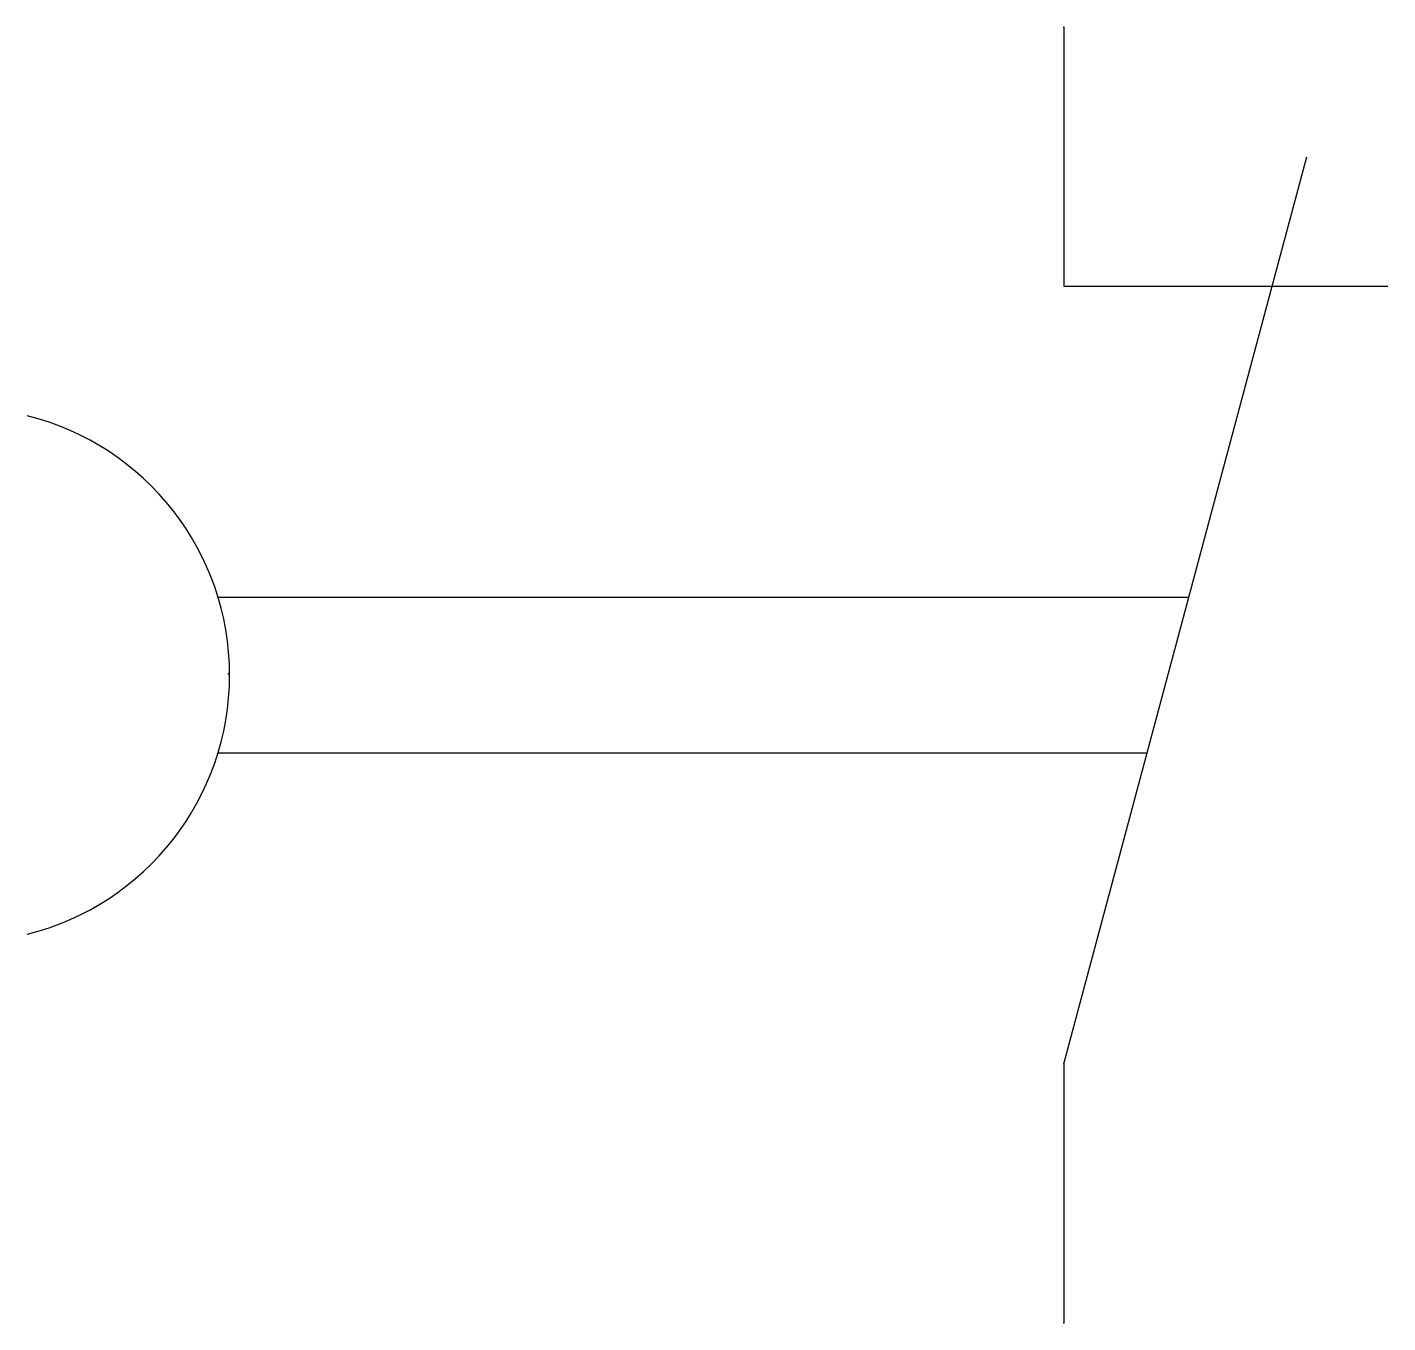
# Model space of a CAD drawing. Header units: millimetres. Extents: x -8 to 2.5, y -5 to 5.
import ezdxf

# ---------------------------------------------------------------- set-up
doc = ezdxf.new("R2010")
doc.units = ezdxf.units.MM
doc.layers.add('A', color=7, linetype='Continuous')
doc.layers.add('C', color=6, linetype='Continuous')

msp = doc.modelspace()

# ---------------------------------------------------------------- linework, layer by layer
at = {"transparency": 33554687}
for p, q in [((0, 5), (0, 3)), ((0, -3), (1.876, 4)), ((0, 3), (2.5, 3)), ((-6.528, 0.6), (0.965, 0.6)), ((-6.528, -0.6), (0.643, -0.6)), ((0, -3), (0, -5))]:
    msp.add_line(p, q, dxfattribs=at)
at = {"linetype": 'Continuous', "transparency": 33554687}
msp.add_arc((-8.5, 0), 2.062, 284.0362, 75.9638, dxfattribs=at)
at = {"layer": 'A', "color": 1, "linetype": 'Continuous', "transparency": 33554687}
msp.add_point((-6.446, 0.009), dxfattribs=at)
at = {"layer": 'C', "color": 2, "linetype": 'Continuous', "transparency": 33554687}
msp.add_point((0, 5), dxfattribs=at)
at = {"layer": 'C', "color": 1, "linetype": 'Continuous', "transparency": 33554687}
msp.add_point((0, -5), dxfattribs=at)

doc.saveas('drawing.dxf')
